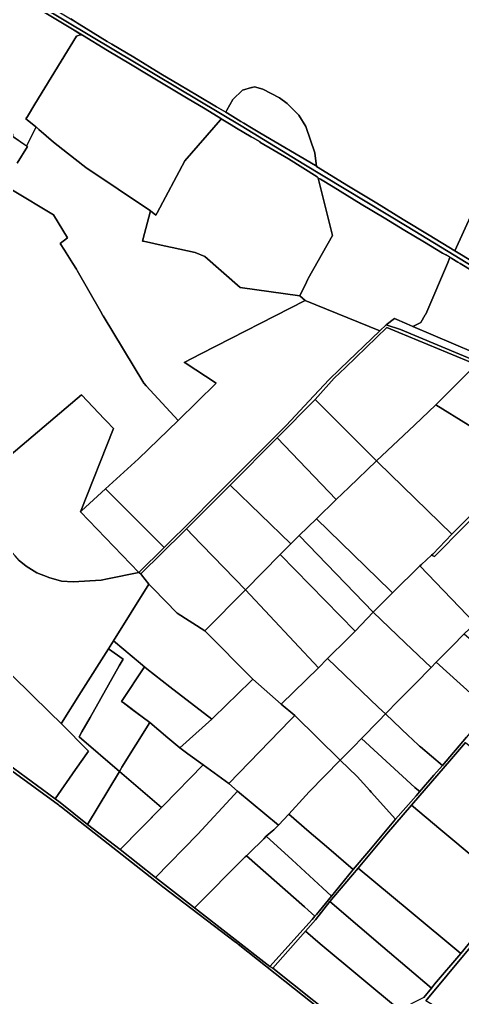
# Model space of a CAD drawing. Header units: metres. Extents: x 3 to 1005126, y 39 to 4383651.
# Drawn here: x 485374 to 485884, y 4373206 to 4374331 of the extents above; entities that cross this region are included whole.
import ezdxf

# ---------------------------------------------------------------- set-up
doc = ezdxf.new("R2010")
doc.units = ezdxf.units.M
doc.header["$MEASUREMENT"] = 0
doc.layers.add('TM_Llucmajor', color=7, linetype='Continuous')

msp = doc.modelspace()

# ---------------------------------------------------------------- linework, layer by layer
at = {"layer": 'TM_Llucmajor', "linetype": 'Continuous', "flags": 128}
for points in [[(484731.6, 4374750.7), (484936.6, 4374626.2), (485087.3, 4374534.8), (485275.7, 4374420.1), (485457.3, 4374311.5), (485629.2, 4374208.6), (485701.3, 4374164.5), (485820.2, 4374093), (485897, 4374046.3), (486042.7, 4373957.7), (486161.8, 4373886.4), (486277.2, 4373816), (486332.1, 4373783.2), (486458.3, 4373706.6), (486614.7, 4373611.7)], [(486614.7, 4373611.7), (486458.3, 4373706.6), (486332.1, 4373783.2), (486277.2, 4373816), (486161.8, 4373886.4), (486042.7, 4373957.7), (485897, 4374046.3), (485820.2, 4374093), (485701.3, 4374164.5), (485629.2, 4374208.6), (485457.3, 4374311.5), (485275.7, 4374420.1), (485087.3, 4374534.8), (484936.6, 4374626.2), (484731.6, 4374750.7)], [(485398.8, 4374341.9), (485435.4, 4374319.9), (485445.8, 4374313.5), (485443.9, 4374313.2), (485439.8, 4374311.9), (485422.4, 4374283.1), (485391.9, 4374233.6), (485383.4, 4374219.5), (485381.6, 4374216.7), (485392.8, 4374207.8), (485393.3, 4374207.4), (485382.5, 4374185.5), (485366.7, 4374196.5), (485367, 4374198.5), (485363.9, 4374200.7), (485362.1, 4374202.3), (485345.7, 4374216.5), (485338.9, 4374222.4), (485308.5, 4374249), (485305.8, 4374251.3), (485216.2, 4374330.3), (485215.6, 4374329.2), (485213.8, 4374330.8), (485188.1, 4374353.1)], [(485402.4, 4374350), (485438.6, 4374328.4), (485441.1, 4374326.9), (485443.1, 4374325.6), (485475.2, 4374305.8), (485480.5, 4374302.6), (485505.7, 4374287.5), (485537, 4374268.6), (485558.5, 4374255.8), (485579.1, 4374243.5), (485600.8, 4374230.5), (485611.6, 4374224.3), (485613.6, 4374223.2), (485629.1, 4374213.8), (485632.5, 4374211.7), (485641.1, 4374206.5), (485650.9, 4374200.6), (485714.7, 4374162.9), (485715.9, 4374162.1), (485753, 4374139.4), (485785.3, 4374119.6), (485815.7, 4374100.9), (485845.5, 4374082.9), (485875.1, 4374064.9), (485882.7, 4374060.3), (485926.7, 4374033.6)], [(485921.1, 4374026.4), (485881.4, 4374050.5), (485878.8, 4374052.1), (485871.8, 4374056.3), (485864.8, 4374060.2), (485864.8, 4374060.2), (485860.8, 4374062.4), (485840.4, 4374074.8), (485817.8, 4374088.5), (485793.9, 4374102.9), (485767.5, 4374118.8), (485735.1, 4374138.4), (485720.7, 4374147.2), (485718, 4374148.7), (485717.9, 4374148.8), (485716.6, 4374150.2), (485683.7, 4374170.7), (485650.9, 4374189.8), (485651.2, 4374190.4), (485645, 4374193.9), (485644.8, 4374194), (485641.7, 4374195.5), (485640.9, 4374195.9), (485640.8, 4374196), (485624.1, 4374206.1), (485617.9, 4374209.8), (485606.3, 4374216.8), (485605.8, 4374217.2), (485587.8, 4374228.1), (485566.3, 4374241), (485547.2, 4374252.4), (485520.4, 4374268.5), (485501.9, 4374279.6), (485475.7, 4374295.5), (485446.6, 4374313), (485435.4, 4374319.9), (485398.8, 4374341.9)], [(485913.2, 4374148), (485875.1, 4374064.9), (485875.1, 4374064.9), (485845.5, 4374082.9), (485815.7, 4374100.9), (485785.3, 4374119.6), (485753, 4374139.4), (485715.9, 4374162.1), (485714.1, 4374177.5), (485703.9, 4374207.8), (485695.5, 4374220.8), (485682.4, 4374234.4), (485673.3, 4374240.9), (485654.4, 4374250.7), (485644.7, 4374253.7), (485642.1, 4374252.9), (485641.4, 4374252.7), (485630.8, 4374249.7), (485619.8, 4374238.9), (485613, 4374226.8), (485611.6, 4374224.3), (485600.8, 4374230.5), (485579.1, 4374243.5), (485558.5, 4374255.8), (485537, 4374268.6), (485505.7, 4374287.5), (485480.5, 4374302.6), (485475.2, 4374305.8), (485443.1, 4374325.6), (485441.1, 4374326.9), (485438.6, 4374328.4), (485433.2, 4374331.6)], [(485371.6, 4374165.9), (485383.4, 4374185), (485382.5, 4374185.5), (485393.3, 4374207.4), (485396.5, 4374204.5), (485413.3, 4374189.9), (485429.4, 4374177.2), (485450.5, 4374160.6), (485525.1, 4374110.9), (485516.1, 4374077.5), (485515.8, 4374076.1), (485516.9, 4374075.9), (485540.6, 4374070.8), (485549.8, 4374068.8), (485576.3, 4374063.2), (485587.5, 4374058.3), (485628.1, 4374022.6), (485697, 4374013.1), (485702.9, 4374007.8), (485583, 4373946.5), (485563.9, 4373936.7), (485564.9, 4373936.1), (485600.6, 4373912.9), (485556.9, 4373869.8), (485520.2, 4373909.6), (485517.7, 4373912.3), (485517.5, 4373912.5), (485517.4, 4373912.7), (485470.5, 4373990), (485470.2, 4373990.5), (485467.4, 4373995.5), (485440.6, 4374042.2), (485439.7, 4374043.7), (485435.5, 4374050.5), (485426, 4374065.8), (485421.2, 4374073.3), (485429.4, 4374079.9), (485413.5, 4374106.5), (485366.3, 4374134.9)], [(485366.7, 4374196.5), (485383.4, 4374185), (485371.6, 4374165.9)], [(485926.7, 4374033.6), (485882.7, 4374060.3), (485875.1, 4374064.9), (485875.1, 4374064.9), (485913.2, 4374148)], [(485366.3, 4374134.9), (485413.5, 4374106.5), (485429.4, 4374079.9), (485421.2, 4374073.3), (485426, 4374065.8), (485435.5, 4374050.5), (485439.7, 4374043.7), (485440.6, 4374042.2), (485467.4, 4373995.5), (485470.2, 4373990.5), (485470.5, 4373990), (485517.4, 4373912.7), (485517.5, 4373912.5), (485517.7, 4373912.3), (485520.2, 4373909.6), (485556.9, 4373869.8), (485511.3, 4373825.6), (485473.3, 4373791.1), (485445.6, 4373766.1), (485444.4, 4373764.9), (485482.6, 4373860.5), (485482.1, 4373861), (485474.9, 4373868.6), (485474.4, 4373869.2), (485472.2, 4373871.5), (485445.8, 4373899.3), (485351.7, 4373819.9)], [(486013.9, 4373898), (485826.9, 4373978.1), (485836.2, 4373982.6), (485841.2, 4373991.3), (485841.7, 4373992), (485841.8, 4373992.2), (485843.1, 4373994.6), (485866.7, 4374050.4), (485869.6, 4374057.3), (485869.6, 4374057.3), (485869.7, 4374057.5), (485871.8, 4374056.3), (485878.8, 4374052.1), (485881.4, 4374050.5), (485921.1, 4374026.4)], [(485899.7, 4373934.3), (485810.8, 4373971.1), (485796.9, 4373976.7), (485749.3, 4373930.9), (485736.3, 4373918.5), (485714.6, 4373894.1), (485670.9, 4373849.8), (485616.7, 4373795.6), (485591.7, 4373770.5), (485566.4, 4373745.2), (485563.9, 4373742.7), (485563.1, 4373741.9), (485513.9, 4373693.4), (485511.4, 4373694.9), (485540.6, 4373723.7), (485574.1, 4373756.8), (485596, 4373778.8), (485620, 4373803), (485681, 4373864), (485713.1, 4373898.3), (485730.6, 4373917), (485731.3, 4373917.8), (485741.8, 4373927.8), (485743.4, 4373929.4), (485788.8, 4373972.8), (485796.1, 4373980), (485812.5, 4373974.4), (485901.6, 4373937.4)], [(485374, 4373708.7), (485381.9, 4373702.1), (485394.1, 4373694.8), (485407.2, 4373689.7), (485408.1, 4373689.4), (485422.7, 4373685), (485436.2, 4373684.4), (485468.1, 4373686.3), (485475.4, 4373687.8), (485511.4, 4373694.9), (485513.9, 4373693.4), (485514.7, 4373692.4), (485523, 4373681.7), (485482.3, 4373616.4), (485476.5, 4373607.2), (485445.3, 4373557.9), (485422.5, 4373521.8), (485422.1, 4373521.3), (485409.1, 4373534), (485366.3, 4373576)], [(485261.8, 4373542.2), (485419.3, 4373427.7), (485420.1, 4373427), (485422.5, 4373425.2), (485535.4, 4373336.5), (485539.2, 4373333.5), (485622.7, 4373270), (485625.1, 4373268.2), (485626, 4373267.5), (485690.6, 4373216), (485871, 4373073.6)], [(485871, 4373073.6), (485690.6, 4373216), (485626, 4373267.5), (485625.1, 4373268.2), (485622.7, 4373270), (485539.2, 4373333.5), (485535.4, 4373336.5), (485422.5, 4373425.2), (485420.1, 4373427), (485419.3, 4373427.7), (485261.8, 4373542.2)], [(485267, 4373543.5), (485421, 4373430.4), (485452.5, 4373405.1), (485490, 4373376.5), (485530.6, 4373344.1), (485575.6, 4373309.4), (485662.5, 4373241.7), (485665.7, 4373240.1), (485758.2, 4373166.5)], [(485887.6, 4373499.6), (485871.4, 4373480.8), (485825.5, 4373427.5), (485796.7, 4373394.1), (485764.1, 4373355.1), (485731.2, 4373316.6), (485714.7, 4373295.5), (485703.2, 4373282.4), (485665.7, 4373240.1), (485665.7, 4373240.1), (485662.5, 4373241.7), (485710.9, 4373296), (485714.1, 4373299.6), (485716, 4373301.7), (485733.1, 4373322.7), (485758.3, 4373353.3), (485776.2, 4373374.6), (485807, 4373411.3), (485830.5, 4373438.3), (485834.5, 4373442.9), (485851.1, 4373462), (485861, 4373473), (485888.6, 4373505.6)], [(485839.4, 4373206.1), (485848.3, 4373216.8), (485851.9, 4373221.5), (485882, 4373256.9), (485915.7, 4373298.3)], [(485917.3, 4373293.2), (485841.8, 4373202.4)]]:
    msp.add_lwpolyline(points, dxfattribs=at)
for points in [[(485443.9, 4374313.2), (485445.8, 4374313.5), (485446.6, 4374313), (485475.7, 4374295.5), (485501.9, 4374279.6), (485520.4, 4374268.5), (485547.2, 4374252.4), (485566.3, 4374241), (485587.8, 4374228.1), (485605.8, 4374217.2), (485606.3, 4374216.8), (485605.4, 4374215.8), (485564.5, 4374168.6), (485532.8, 4374108.5), (485531.3, 4374106.1), (485525.1, 4374110.9), (485450.5, 4374160.6), (485429.4, 4374177.2), (485413.3, 4374189.9), (485396.5, 4374204.5), (485392.8, 4374207.8), (485381.6, 4374216.7), (485383.4, 4374219.5), (485391.9, 4374233.6), (485422.4, 4374283.1), (485439.8, 4374311.9), (485443.9, 4374313.2)], [(485632.5, 4374211.7), (485629.1, 4374213.8), (485613.6, 4374223.2), (485611.6, 4374224.3), (485613, 4374226.8), (485619.8, 4374238.9), (485630.8, 4374249.7), (485641.4, 4374252.7), (485642.1, 4374252.9), (485644.7, 4374253.7), (485654.4, 4374250.7), (485673.3, 4374240.9), (485682.4, 4374234.4), (485695.5, 4374220.8), (485703.9, 4374207.8), (485714.1, 4374177.5), (485715.9, 4374162.1), (485714.7, 4374162.9), (485650.9, 4374200.6), (485641.1, 4374206.5), (485632.5, 4374211.7)], [(485617.9, 4374209.8), (485624.1, 4374206.1), (485640.8, 4374196), (485640.9, 4374195.9), (485641.7, 4374195.5), (485644.8, 4374194), (485645, 4374193.9), (485651.2, 4374190.4), (485650.9, 4374189.8), (485683.7, 4374170.7), (485716.6, 4374150.2), (485717.9, 4374148.8), (485717.9, 4374148.7), (485734.6, 4374082.7), (485706.5, 4374033.2), (485706, 4374032.2), (485704.4, 4374028.9), (485697, 4374013.1), (485628.1, 4374022.6), (485587.5, 4374058.3), (485576.3, 4374063.2), (485549.8, 4374068.8), (485540.6, 4374070.8), (485516.9, 4374075.9), (485515.8, 4374076.1), (485516.1, 4374077.5), (485525.1, 4374110.9), (485531.3, 4374106.1), (485532.8, 4374108.5), (485564.5, 4374168.6), (485605.4, 4374215.8), (485606.3, 4374216.8), (485617.9, 4374209.8)], [(485864.8, 4374060.2), (485869.7, 4374057.5), (485869.6, 4374057.3), (485866.7, 4374050.4), (485843.1, 4373994.6), (485841.8, 4373992.2), (485841.7, 4373992), (485841.2, 4373991.3), (485836.2, 4373982.6), (485826.9, 4373978.1), (485820.1, 4373981), (485805.6, 4373987.1), (485796.1, 4373980), (485788.8, 4373972.8), (485702.9, 4374007.8), (485697, 4374013.1), (485704.4, 4374028.9), (485706, 4374032.2), (485706.5, 4374033.2), (485734.6, 4374082.7), (485717.9, 4374148.7), (485717.9, 4374148.8), (485718, 4374148.7), (485720.7, 4374147.2), (485735.1, 4374138.4), (485767.5, 4374118.8), (485793.9, 4374102.9), (485817.8, 4374088.5), (485840.4, 4374074.8), (485860.8, 4374062.4), (485864.8, 4374060.2)], [(485511.3, 4373825.6), (485556.9, 4373869.8), (485600.6, 4373912.9), (485564.9, 4373936.1), (485563.9, 4373936.7), (485583, 4373946.5), (485702.9, 4374007.8), (485788.8, 4373972.8), (485743.4, 4373929.4), (485741.8, 4373927.8), (485731.3, 4373917.8), (485730.6, 4373917), (485713.1, 4373898.3), (485681, 4373864), (485620, 4373803), (485596, 4373778.8), (485574.1, 4373756.8), (485540.6, 4373723.7), (485515.4, 4373748.9), (485473.3, 4373791.1), (485511.3, 4373825.6)], [(485812.5, 4373974.4), (485796.1, 4373980), (485805.6, 4373987.1), (485820.1, 4373981), (485826.9, 4373978.1), (486013.9, 4373898), (486048.4, 4373882.7), (486079.6, 4373869.1), (486186.7, 4373813.9), (486183.1, 4373808.8), (486074.2, 4373864), (486010.3, 4373891.6), (485901.6, 4373937.4), (485812.5, 4373974.4)], [(485785.2, 4373823.4), (485714.6, 4373894.1), (485736.3, 4373918.5), (485749.3, 4373930.9), (485796.9, 4373976.7), (485810.8, 4373971.1), (485899.7, 4373934.3), (485864.8, 4373899.2), (485853.5, 4373887.9), (485828.9, 4373864.6), (485785.2, 4373823.4)], [(485890.7, 4373864.7), (485853.5, 4373887.9), (485864.8, 4373899.2), (485899.7, 4373934.3), (486015.5, 4373886.2), (485956, 4373824.1), (485890.7, 4373864.7)], [(485365.7, 4373718.1), (485328.4, 4373801.1), (485351.7, 4373819.9), (485445.8, 4373899.3), (485472.2, 4373871.5), (485474.4, 4373869.2), (485474.9, 4373868.6), (485482.1, 4373861), (485482.6, 4373860.5), (485444.4, 4373764.9), (485511.4, 4373694.9), (485475.4, 4373687.8), (485468.1, 4373686.3), (485436.2, 4373684.4), (485422.7, 4373685), (485408.1, 4373689.4), (485407.2, 4373689.7), (485394.1, 4373694.8), (485381.9, 4373702.1), (485374, 4373708.7), (485369.3, 4373714.1), (485365.7, 4373718.1)], [(485738.8, 4373778.9), (485670.9, 4373849.8), (485714.6, 4373894.1), (485785.2, 4373823.4), (485753.4, 4373792.9), (485738.8, 4373778.9)], [(485787.1, 4373821.6), (485785.2, 4373823.4), (485828.9, 4373864.6), (485853.5, 4373887.9), (485890.7, 4373864.7), (485956, 4373824.1), (485950.8, 4373818.9), (485923.8, 4373791.6), (485871.6, 4373738.9), (485787.1, 4373821.6)], [(485851.9, 4373713.3), (485848.5, 4373715), (485849.7, 4373716.2), (485871.6, 4373738.9), (485923.8, 4373791.6), (485950.8, 4373818.9), (485956, 4373824.1), (486015.5, 4373886.2), (486018.2, 4373884.7), (486002.9, 4373868.8), (485958.8, 4373823), (485928.1, 4373790.3), (485892.2, 4373754), (485886.7, 4373748.5), (485851.9, 4373713.3)], [(485686.3, 4373727.8), (485616.7, 4373795.6), (485670.9, 4373849.8), (485738.8, 4373778.9), (485716, 4373756.8), (485696.1, 4373737.4), (485686.3, 4373727.8)], [(485800.8, 4373674.2), (485716, 4373756.8), (485738.8, 4373778.9), (485753.4, 4373792.9), (485785.2, 4373823.4), (485787.1, 4373821.6), (485871.6, 4373738.9), (485849.7, 4373716.2), (485848.5, 4373715), (485836.8, 4373704.3), (485834.9, 4373702.5), (485803.4, 4373671.6), (485800.8, 4373674.2)], [(485511.4, 4373694.9), (485444.4, 4373764.9), (485445.6, 4373766.1), (485473.3, 4373791.1), (485515.4, 4373748.9), (485540.6, 4373723.7), (485511.4, 4373694.9)], [(485570.2, 4373741.3), (485566.4, 4373745.2), (485591.7, 4373770.5), (485616.7, 4373795.6), (485686.3, 4373727.8), (485674.1, 4373715.8), (485634.2, 4373674.9), (485584.6, 4373726.3), (485572.9, 4373738.5), (485570.8, 4373740.6), (485570.8, 4373740.7), (485570.2, 4373741.3)], [(485781.1, 4373649.3), (485696.1, 4373737.4), (485716, 4373756.8), (485800.8, 4373674.2), (485803.4, 4373671.6), (485781.1, 4373649.3)], [(485898.4, 4373636.3), (485834.9, 4373702.5), (485836.8, 4373704.3), (485848.5, 4373715), (485851.9, 4373713.3), (485886.7, 4373748.5), (485892.2, 4373754), (485906.6, 4373738.6), (485917.8, 4373726.7), (485918.3, 4373726.2), (485933, 4373711), (485933.3, 4373710.8), (485951.6, 4373692), (485939.7, 4373679.9), (485916.7, 4373656.1), (485909.5, 4373648.6), (485900.5, 4373638.2), (485898.4, 4373636.3)], [(485514.7, 4373692.4), (485513.9, 4373693.4), (485563.1, 4373741.9), (485563.9, 4373742.7), (485566.4, 4373745.2), (485570.2, 4373741.3), (485570.8, 4373740.7), (485570.8, 4373740.6), (485572.9, 4373738.5), (485584.6, 4373726.3), (485634.2, 4373674.9), (485587.7, 4373627.9), (485555.5, 4373648.1), (485527.9, 4373676.6), (485523, 4373681.7), (485514.7, 4373692.4)], [(485760.4, 4373627.5), (485674.1, 4373715.8), (485686.3, 4373727.8), (485696.1, 4373737.4), (485781.1, 4373649.3), (485760.4, 4373627.5)], [(485718.5, 4373585.2), (485634.2, 4373674.9), (485674.1, 4373715.8), (485760.4, 4373627.5), (485752.1, 4373619.2), (485728.8, 4373595.9), (485718.5, 4373585.2)], [(485818.1, 4373614.2), (485781.1, 4373649.3), (485803.4, 4373671.6), (485834.9, 4373702.5), (485898.4, 4373636.3), (485885.9, 4373624.3), (485872, 4373610.3), (485853.7, 4373591.9), (485847.8, 4373585.9), (485818.1, 4373614.2)], [(485520.7, 4373584.1), (485482.3, 4373616.4), (485523, 4373681.7), (485527.9, 4373676.6), (485555.5, 4373648.1), (485587.7, 4373627.9), (485642.8, 4373572.5), (485640, 4373569.8), (485597.4, 4373528.1), (485595.6, 4373526.2), (485547.3, 4373563.6), (485520.7, 4373584.1)], [(485642.8, 4373572.5), (485587.7, 4373627.9), (485634.2, 4373674.9), (485718.5, 4373585.2), (485675.2, 4373543.4), (485642.8, 4373572.5)], [(485422.1, 4373521.3), (485453.6, 4373489.5), (485438.8, 4373468.3), (485415.2, 4373434.7), (485267, 4373543.5), (485199.2, 4373596.7), (485276.6, 4373668.6), (485301, 4373642.8), (485365.9, 4373576.5), (485366.3, 4373576), (485409.1, 4373534), (485422.1, 4373521.3)], [(485787.4, 4373539.9), (485728.8, 4373595.9), (485752.1, 4373619.2), (485760.4, 4373627.5), (485781.1, 4373649.3), (485818.1, 4373614.2), (485847.8, 4373585.9), (485829.4, 4373567.1), (485822.6, 4373560.2), (485822.6, 4373560.1), (485810.4, 4373547.7), (485810.3, 4373547.6), (485795.4, 4373532.4), (485787.4, 4373539.9)], [(485909.1, 4373542.1), (485853.7, 4373591.9), (485872, 4373610.3), (485885.9, 4373624.3), (485905.8, 4373607.2), (485906.1, 4373607), (485931.7, 4373584.4), (485932.4, 4373583.7), (485945.8, 4373573), (485915, 4373536.7), (485909.1, 4373542.1)], [(485446, 4373511.8), (485455.4, 4373528.3), (485489.1, 4373587.6), (485493.5, 4373595.2), (485476.5, 4373607.2), (485482.3, 4373616.4), (485518, 4373586.4), (485491.7, 4373546.8), (485493.5, 4373545.5), (485504, 4373537.6), (485515.3, 4373529.1), (485524.1, 4373522.4), (485492.2, 4373471), (485491.3, 4373469.5), (485489.2, 4373466.1), (485442.8, 4373506.1), (485446, 4373511.8)], [(485489.2, 4373466.1), (485452.5, 4373405.1), (485421, 4373430.4), (485415.2, 4373434.7), (485438.8, 4373468.3), (485453.6, 4373489.5), (485422.1, 4373521.3), (485422.5, 4373521.8), (485445.3, 4373557.9), (485476.5, 4373607.2), (485493.5, 4373595.2), (485489.1, 4373587.6), (485455.4, 4373528.3), (485446, 4373511.8), (485442.8, 4373506.1), (485489.2, 4373466.1)], [(485520.7, 4373584.1), (485547.3, 4373563.6), (485595.6, 4373526.2), (485558.8, 4373493.2), (485544.9, 4373504.9), (485524.1, 4373522.4), (485515.3, 4373529.1), (485493.5, 4373545.5), (485491.7, 4373546.8), (485518, 4373586.4), (485520.7, 4373584.1)], [(485690.9, 4373530.4), (485675.2, 4373543.4), (485718.5, 4373585.2), (485728.8, 4373595.9), (485787.4, 4373539.9), (485795.4, 4373532.4), (485787.7, 4373524.5), (485767.8, 4373504.2), (485758.8, 4373495), (485743.1, 4373479), (485690.9, 4373530.4)], [(485822.4, 4373506.7), (485795.4, 4373532.4), (485810.3, 4373547.6), (485810.4, 4373547.7), (485822.6, 4373560.1), (485822.6, 4373560.2), (485829.4, 4373567.1), (485847.8, 4373585.9), (485853.7, 4373591.9), (485909.1, 4373542.1), (485915, 4373536.7), (485895.6, 4373513.9), (485888.6, 4373505.6), (485861, 4373473), (485835.5, 4373494.4), (485834.7, 4373495.2), (485825.7, 4373503.6), (485822.4, 4373506.7)], [(485568.1, 4373486.5), (485558.8, 4373493.2), (485595.6, 4373526.2), (485597.4, 4373528.1), (485640, 4373569.8), (485642.8, 4373572.5), (485675.2, 4373543.4), (485690.9, 4373530.4), (485685.7, 4373525), (485615.3, 4373452.3), (485585.7, 4373473.8), (485568.1, 4373486.5)], [(485625.2, 4373443.6), (485615.3, 4373452.3), (485685.7, 4373525), (485690.9, 4373530.4), (485743.1, 4373479), (485707.4, 4373442.7), (485703.8, 4373438.6), (485684, 4373416.9), (485672.2, 4373404.5), (485625.2, 4373443.6)], [(485829.3, 4373447.8), (485767.8, 4373504.2), (485787.7, 4373524.5), (485795.4, 4373532.4), (485822.4, 4373506.7), (485825.7, 4373503.6), (485834.7, 4373495.2), (485835.5, 4373494.4), (485861, 4373473), (485851.1, 4373462), (485834.5, 4373442.9), (485833.2, 4373444.2), (485829.3, 4373447.8)], [(485491.3, 4373469.5), (485492.2, 4373471), (485524.1, 4373522.4), (485544.9, 4373504.9), (485558.8, 4373493.2), (485568.1, 4373486.5), (485585.7, 4373473.8), (485540, 4373427.1), (485537.8, 4373424.9), (485489.2, 4373466.1), (485491.3, 4373469.5)], [(485762.8, 4373460.2), (485743.1, 4373479), (485758.8, 4373495), (485767.8, 4373504.2), (485829.3, 4373447.8), (485833.2, 4373444.2), (485834.5, 4373442.9), (485830.5, 4373438.3), (485807, 4373411.3), (485778.8, 4373442.4), (485777.2, 4373444.2), (485762.8, 4373460.2)], [(485859, 4373399.1), (485825.5, 4373427.5), (485871.4, 4373480.8), (485887.6, 4373499.6), (485901.7, 4373487.9), (485902.8, 4373487), (485909.6, 4373481.1), (485910.4, 4373480.5), (485918, 4373473.9), (485931.1, 4373462.6), (485947.6, 4373448.5), (485990.9, 4373411.9), (486004.5, 4373400.5), (485996.6, 4373391.1), (485983.7, 4373375.8), (485981.1, 4373372.8), (485967.5, 4373356.9), (485949.9, 4373336.1), (485943, 4373328.9), (485940.5, 4373331), (485859, 4373399.1)], [(485530.6, 4373344.1), (485490, 4373376.5), (485540, 4373427.1), (485585.7, 4373473.8), (485615.3, 4373452.3), (485625.2, 4373443.6), (485621.2, 4373439.2), (485579.5, 4373394), (485530.6, 4373344.1)], [(485707.6, 4373396.7), (485684, 4373416.9), (485703.8, 4373438.6), (485707.4, 4373442.7), (485743.1, 4373479), (485762.8, 4373460.2), (485777.2, 4373444.2), (485778.8, 4373442.4), (485807, 4373411.3), (485776.2, 4373374.6), (485758.3, 4373353.3), (485727.4, 4373379.7), (485707.6, 4373396.7)], [(485537.8, 4373424.9), (485490, 4373376.5), (485452.5, 4373405.1), (485489.2, 4373466.1), (485537.8, 4373424.9)], [(485575.6, 4373309.4), (485530.6, 4373344.1), (485579.5, 4373394), (485621.2, 4373439.2), (485625.2, 4373443.6), (485672.2, 4373404.5), (485666.8, 4373398.9), (485665.1, 4373397.5), (485658.2, 4373391.8), (485655.4, 4373388.6), (485654.4, 4373387.7), (485639.7, 4373373.5), (485636.1, 4373370), (485635.4, 4373369.3), (485634, 4373367.9), (485575.6, 4373309.4)], [(485822.5, 4373306.2), (485764.1, 4373355.1), (485796.7, 4373394.1), (485825.5, 4373427.5), (485859, 4373399.1), (485940.5, 4373331), (485943, 4373328.9), (485915.7, 4373298.3), (485882, 4373256.9), (485822.5, 4373306.2)], [(485687.9, 4373364.4), (485658.2, 4373391.8), (485665.1, 4373397.5), (485666.8, 4373398.9), (485672.2, 4373404.5), (485684, 4373416.9), (485707.6, 4373396.7), (485727.4, 4373379.7), (485758.3, 4373353.3), (485733.1, 4373322.7), (485722.8, 4373332.2), (485687.9, 4373364.4)], [(485702.2, 4373310.3), (485635.4, 4373369.3), (485636.1, 4373370), (485639.7, 4373373.5), (485654.4, 4373387.7), (485655.4, 4373388.6), (485658.2, 4373391.8), (485687.9, 4373364.4), (485722.8, 4373332.2), (485733.1, 4373322.7), (485716, 4373301.7), (485714.1, 4373299.6), (485706.5, 4373306.5), (485706.4, 4373306.6), (485702.2, 4373310.3)], [(485662.5, 4373241.7), (485575.6, 4373309.4), (485634, 4373367.9), (485635.4, 4373369.3), (485702.2, 4373310.3), (485706.4, 4373306.6), (485706.5, 4373306.5), (485714.1, 4373299.6), (485710.9, 4373296), (485662.5, 4373241.7)], [(485765.7, 4373287), (485731.2, 4373316.6), (485764.1, 4373355.1), (485822.5, 4373306.2), (485882, 4373256.9), (485851.9, 4373221.5), (485848.3, 4373216.8), (485792.5, 4373264.3), (485765.7, 4373287)], [(485720.1, 4373267.9), (485703.2, 4373282.4), (485714.7, 4373295.5), (485731.2, 4373316.6), (485765.7, 4373287), (485792.5, 4373264.3), (485848.3, 4373216.8), (485839.4, 4373206.1), (485811.6, 4373192), (485720.1, 4373267.9)], [(485902, 4373166.4), (485841.8, 4373202.4), (485917.3, 4373293.2), (485981.4, 4373257.4), (485902, 4373166.4)], [(485758.2, 4373166.5), (485665.7, 4373240.1), (485703.2, 4373282.4), (485720.1, 4373267.9), (485811.6, 4373192), (485758.2, 4373166.5)]]:
    msp.add_lwpolyline(points, close=True, dxfattribs=at)

doc.saveas('drawing.dxf')
